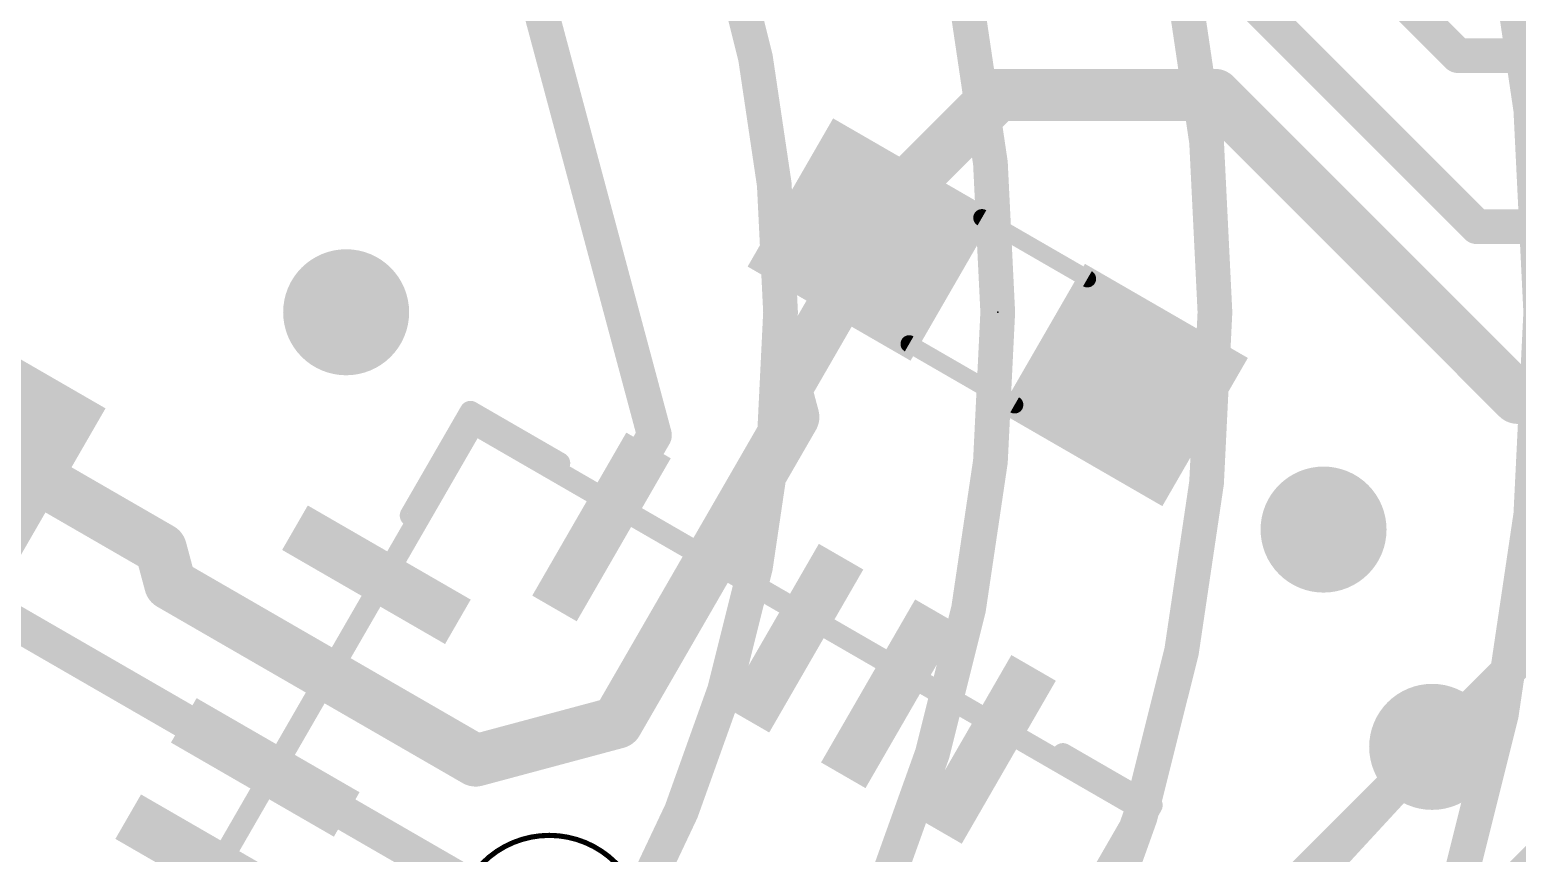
# Model space of a CAD drawing. Extents: x -32 to 75, y -41 to 41.
# Drawn here: x 21.01 to 29.71, y 15.89 to 20.7 of the extents above; entities that cross this region are included whole.
import ezdxf

# ---------------------------------------------------------------- set-up
doc = ezdxf.new("R2010")
doc.units = 0
for name, color, linetype in [('1', 12, 'CONTINUOUS'), ('16', 132, 'CONTINUOUS'), ('18', 110, 'CONTINUOUS'), ('21', 41, 'CONTINUOUS'), ('22', 40, 'CONTINUOUS'), ('23', 53, 'CONTINUOUS'), ('51', 53, 'CONTINUOUS')]:
    doc.layers.add(name, color=color, linetype=linetype)

# ---------------------------------------------------------------- blocks, each defined once
blk = doc.blocks.new('RECT')
blk.add_solid([(-0.5, -0.5), (0.5, -0.5), (-0.5, 0.5), (0.5, 0.5)])
blk = doc.blocks.new('ROUNDV')
at = {"const_width": 0.5}
blk.add_lwpolyline([(0, -0.25, 1), (0, 0.25, 1), (0, -0.25)], format="xyb", dxfattribs=at)

msp = doc.modelspace()

# ---------------------------------------------------------------- linework, layer by layer
at = {"layer": '1'}
for points, const_width in [([(29.361, 20.55), (27.94, 21.971)], 0.2032), ([(24.6627, 18.3317), (23.9142, 21.1251)], 0.2032), ([(29.472, 19.55), (27.94, 21.082)], 0.2032), ([(30.48, 20.55), (29.361, 20.55)], 0.2032), ([(26.67, 20.32), (25.9338, 19.5838)], 0.3048), ([(27.94, 20.32), (26.67, 20.32)], 0.3048), ([(29.71, 18.55), (27.94, 20.32)], 0.3048), ([(25.9338, 19.5838), (25.9338, 19.475)], 0.3048), ([(25.9338, 19.475), (25.4304, 18.603)], 0.3048), ([(30.48, 19.55), (29.472, 19.55)], 0.2032), ([(25.4746, 18.4379), (25.4304, 18.603)], 0.3048), ([(30.48, 18.55), (29.71, 18.55)], 0.3048), ([(25.4746, 18.4379), (24.916, 17.4703)], 0.3048), ([(21.7765, 17.6666), (20.745, 18.2621)], 0.3048), ([(24.3531, 17.7953), (24.6627, 18.3317)], 0.2032), ([(21.8315, 17.4613), (21.7765, 17.6666)], 0.3048), ([(22.712, 16.953), (21.8315, 17.4613)], 0.3048), ([(24.916, 17.4703), (24.4434, 16.6518)], 0.3048), ([(23.6171, 16.4304), (22.712, 16.953)], 0.3048), ([(24.4434, 16.6518), (23.6171, 16.4304)], 0.3048), ([(27.686, 14.859), (29.21, 16.51)], 0.2032)]:
    msp.add_lwpolyline(points, dxfattribs=dict(at, const_width=const_width))
for points, const_width in [([(29.361, 20.6008, 1), (29.361, 20.4992)], 0.1016), ([(29.3251, 20.5141, 1), (29.3969, 20.5859)], 0.1016), ([(26.67, 20.3962, 1), (26.67, 20.2438)], 0.1524), ([(26.7239, 20.2661, 1), (26.6161, 20.3739)], 0.1524), ([(27.9939, 20.3739, 1), (27.8861, 20.2661)], 0.1524), ([(27.94, 20.2438, 1), (27.94, 20.3962)], 0.1524), ([(26.01, 19.5838, 1), (25.8576, 19.5838)], 0.1524), ([(25.88, 19.6377, 1), (25.9877, 19.53)], 0.1524), ([(25.9998, 19.4369, 1), (25.8678, 19.5131)], 0.1524), ([(29.472, 19.6008, 1), (29.472, 19.4992)], 0.1016), ([(29.4361, 19.5141, 1), (29.5079, 19.5859)], 0.1016), ([(25.8576, 19.475, 1), (26.01, 19.475)], 0.1524), ([(25.504, 18.6227, 1), (25.3568, 18.5833)], 0.1524), ([(25.3644, 18.6411, 1), (25.4964, 18.5649)], 0.1524), ([(29.71, 18.6262, 1), (29.71, 18.4738)], 0.1524), ([(29.6561, 18.4961, 1), (29.7639, 18.6039)], 0.1524), ([(25.401, 18.4182, 1), (25.5482, 18.4576)], 0.1524), ([(25.5406, 18.3998, 1), (25.4086, 18.476)], 0.1524), ([(24.6137, 18.3186, 1), (24.7118, 18.3448)], 0.1016), ([(24.7067, 18.3063, 1), (24.6188, 18.3571)], 0.1016), ([(24.3091, 17.8207, 1), (24.3971, 17.7699)], 0.1016), ([(21.8501, 17.6863, 1), (21.7029, 17.6468)], 0.1524), ([(21.7384, 17.6006, 1), (21.8146, 17.7326)], 0.1524), ([(21.8696, 17.5273, 1), (21.7934, 17.3953)], 0.1524), ([(24.85, 17.5084, 1), (24.982, 17.4322)], 0.1524), ([(24.982, 17.4322, 1), (24.85, 17.5084)], 0.1524), ([(21.7579, 17.4416, 1), (21.9051, 17.481)], 0.1524), ([(22.7501, 17.0189, 1), (22.6739, 16.887)], 0.1524), ([(22.6739, 16.887, 1), (22.7501, 17.0189)], 0.1524), ([(24.4631, 16.5782, 1), (24.4237, 16.7254)], 0.1524), ([(24.3774, 16.6899, 1), (24.5094, 16.6137)], 0.1524), ([(23.5974, 16.504, 1), (23.6368, 16.3568)], 0.1524), ([(23.579, 16.3644, 1), (23.6552, 16.4964)], 0.1524), ([(29.2473, 16.4755, 1), (29.1727, 16.5445)], 0.1016)]:
    msp.add_lwpolyline(points, format="xyb", dxfattribs=dict(at, const_width=const_width))
at = {"layer": '16', "const_width": 0.2032}
for points in [[(30.607, 17.907), (29.21, 16.51)], [(31.75, 17.78), (29.0648, 15.0948)], [(29.21, 16.51), (24.13, 11.43)]]:
    msp.add_lwpolyline(points, dxfattribs=at)
at = {"layer": '16', "const_width": 0.1016}
for points in [[(29.1741, 16.5459, 1), (29.2459, 16.4741)], [(29.2459, 16.4741, 1), (29.1741, 16.5459)]]:
    msp.add_lwpolyline(points, format="xyb", dxfattribs=at)
at = {"layer": '21'}
for points, const_width in [([(17.78, 6.9843, 1), (17.78, 31.1157, 1), (17.78, 6.9843)], 0.2032), ([(17.78, 11.43, 1), (17.78, 26.67, 1), (17.78, 11.43)], 0.2032), ([(23.6029, 18.496, 1), (23.5712, 18.441)], 0.0635), ([(23.6145, 18.4526, 1), (23.5595, 18.4844)], 0.0635), ([(24.0908, 18.141, 1), (24.1225, 18.196)], 0.0635), ([(23.2095, 17.8781, 1), (23.2645, 17.8464)], 0.0635), ([(27.067, 16.496, 1), (27.0353, 16.441)], 0.0635), ([(27.5982, 16.1526, 1), (27.5433, 16.1844)], 0.0635), ([(27.5549, 16.141, 1), (27.5866, 16.196)], 0.0635)]:
    msp.add_lwpolyline(points, format="xyb", dxfattribs=dict(at, const_width=const_width))
at = {"layer": '21', "const_width": 0.127}
for points in [[(23.237, 17.8623), (23.587, 18.4685)], [(24.1066, 18.1685), (23.587, 18.4685)], [(27.5707, 16.1685), (27.0511, 16.4685)], [(27.2207, 15.5623), (27.5707, 16.1685)]]:
    msp.add_lwpolyline(points, dxfattribs=at)
at = {"layer": '22', "const_width": 0.2032}
msp.add_lwpolyline([(17.78, 6.9843, 1), (17.78, 31.1157, 1), (17.78, 6.9843)], format="xyb", dxfattribs=at)
at = {"layer": '23'}
msp.add_point((26.67, 19.05), dxfattribs=at)
at = {"layer": '51'}
for points, const_width in [([(17.78, 1.27, 1), (17.78, 36.83, 1), (17.78, 1.27)], 0.2032), ([(17.78, 6.985, 1), (17.78, 31.115, 1), (17.78, 6.985)], 0.2032), ([(17.78, 8.89, 1), (17.78, 29.21, 1), (17.78, 8.89)], 0.2032), ([(17.78, 10.16, 1), (17.78, 27.94, 1), (17.78, 10.16)], 0.2032), ([(17.78, 11.43, 1), (17.78, 26.67, 1), (17.78, 11.43)], 0.2032), ([(26.5904, 19.6241, 1), (26.5649, 19.5801)], 0.0508), ([(27.1816, 19.2241, 1), (27.207, 19.2681)], 0.0508), ([(26.1649, 18.8871, 1), (26.1394, 18.8431)], 0.0508), ([(26.7561, 18.4871, 1), (26.7815, 18.5311)], 0.0508), ([(23.6212, 18.4277, 1), (23.5895, 18.3727)], 0.0635), ([(23.6328, 18.3843, 1), (23.5778, 18.4161)], 0.0635), ([(27.5299, 16.1343, 1), (27.475, 16.1661)], 0.0635), ([(27.4866, 16.1227, 1), (27.5183, 16.1777)], 0.0635), ([(24.0476, 14.8928, 1), (24.0476, 15.9928, 1), (24.0476, 14.8928)], 0.03)]:
    msp.add_lwpolyline(points, format="xyb", dxfattribs=dict(at, const_width=const_width))
for points, const_width in [([(26.5777, 19.6021), (27.1943, 19.2461)], 0.1016), ([(17.78, 19.05), (33.1775, 10.16)], 0.2032), ([(26.1522, 18.8651), (26.7688, 18.5091)], 0.1016), ([(21.2553, 14.3299), (23.6053, 18.4002)], 0.127), ([(23.6053, 18.4002), (27.5024, 16.1502)], 0.127), ([(27.5024, 16.1502), (25.1524, 12.0799)], 0.127)]:
    msp.add_lwpolyline(points, dxfattribs=dict(at, const_width=const_width))

# ---------------------------------------------------------------- block references
at = {"layer": '1', "xscale": 1.1}
for p, rotation in [((25.9338, 19.475), 330), ((27.4061, 18.625), 330), ((20.745, 18.2621), 240)]:
    msp.add_blockref('RECT', p, dxfattribs=dict(at, rotation=rotation))
at = {"layer": '1', "xscale": 0.3, "yscale": 1.1}
for p, rotation in [((24.3531, 17.7953), 330), ((24.916, 17.4703), 330), ((23.037, 17.5159), 60), ((25.4789, 17.1453), 330), ((22.712, 16.953), 60), ((26.0418, 16.8203), 330), ((26.6047, 16.4953), 330), ((22.387, 16.39), 60), ((22.062, 15.8271), 60)]:
    msp.add_blockref('RECT', p, dxfattribs=dict(at, rotation=rotation))
at = {"layer": '18', "xscale": 0.7366, "yscale": 0.7366}
for p in [(22.86, 19.05), (22.86, 19.05), (28.575, 17.78), (28.575, 17.78), (29.21, 16.51), (29.21, 16.51)]:
    msp.add_blockref('ROUNDV', p, dxfattribs=at)
at = {"layer": '51', "xscale": 0.5001, "yscale": 0.95}
for p, rotation in [((26.1632, 19.3485), 330), ((27.175, 18.7643), 330), ((20.6185, 18.0328), 240)]:
    msp.add_blockref('RECT', p, dxfattribs=dict(at, rotation=rotation))

doc.saveas('drawing.dxf')
